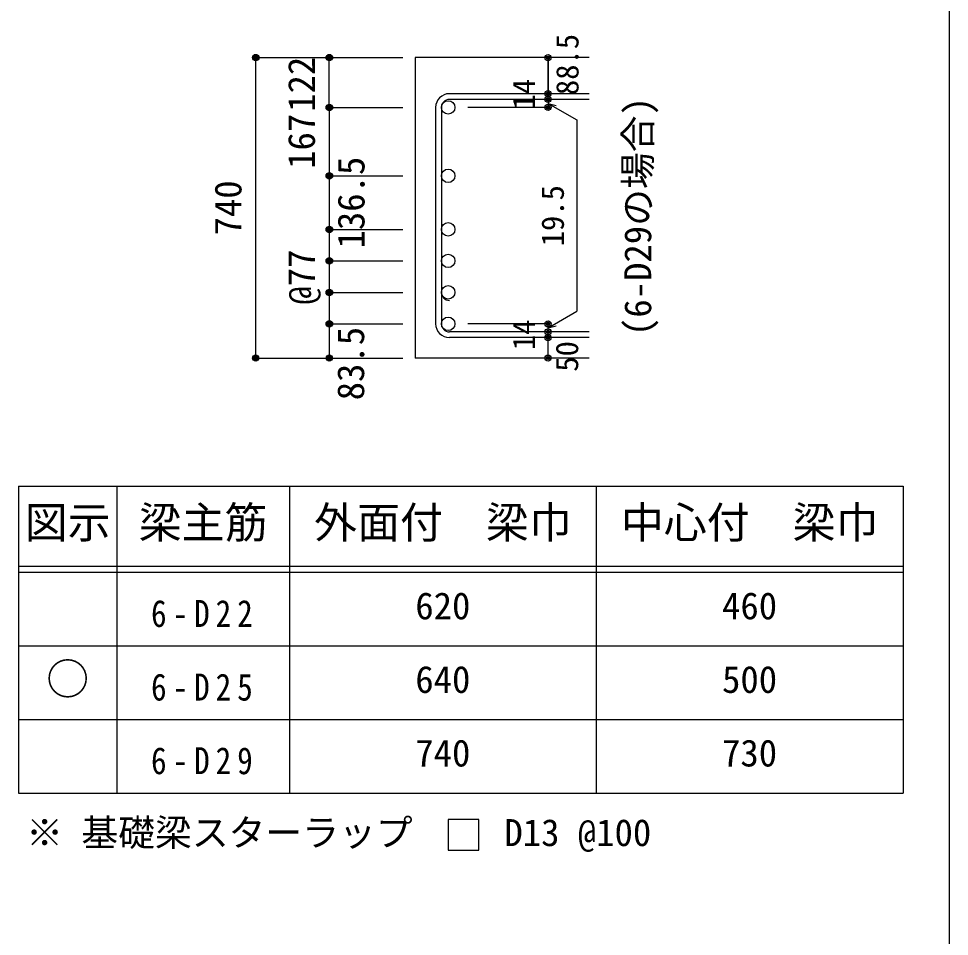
# Model space of a CAD drawing. Units: millimetres at full size, sheet at 1:30, with parts at other scales. Extents: x -5973 to 5954, y -4195 to 4201.
# Drawn here: x 1448 to 3724, y 12 to 2257 of the extents above; entities that cross this region are included whole.
import ezdxf
from ezdxf.enums import TextEntityAlignment as Align

# ---------------------------------------------------------------- set-up
doc = ezdxf.new("R2010")
doc.units = ezdxf.units.MM
doc.header["$LTSCALE"] = 30
doc.header["$PDMODE"] = 32
doc.header["$PDSIZE"] = 15
for name, color, linetype in [('0-1_躯体線', 2, 'Continuous'), ('0-5_基礎梁筋', 7, 'Continuous'), ('0-6_スタラップ筋', 7, 'Continuous'), ('0-7_文字', 4, 'Continuous'), ('0-D_寸法', 4, 'Continuous'), ('6-7_文字', 7, 'Continuous'), ('6-E_枠', 7, 'Continuous'), ('F-0_枠', 6, 'Continuous')]:
    doc.layers.add(name, color=color, linetype=linetype)
doc.styles.add('ＭＳ ゴシック', font='')
doc.styles.get('ＭＳ ゴシック').set_extended_font_data('MS Gothic')

msp = doc.modelspace()

# ---------------------------------------------------------------- linework, layer by layer
at = {"layer": '0-1_躯体線'}
for p, q in [((2842.44, 2161.05), (2417.44, 2161.05)), ((2417.44, 2161.05), (2417.44, 1426.55)), ((2842.44, 1426.55), (2417.44, 1426.55))]:
    msp.add_line(p, q, dxfattribs=at)
at = {"layer": '0-5_基礎梁筋', "color": 3}
for centre in [(2497.94, 2039.35), (2497.94, 1872.05), (2497.94, 1741.05), (2497.94, 1664.05), (2497.94, 1587.05), (2497.94, 1510.05)]:
    msp.add_circle(centre, 16.5, dxfattribs=at)
at = {"layer": '0-5_基礎梁筋'}
for p in [(2027.44, 2161.05), (2027.44, 1426.55)]:
    msp.add_point(p, dxfattribs=at)
at = {"layer": '0-6_スタラップ筋'}
for p, q in [((2842.44, 2072.85), (2500.94, 2072.85)), ((2842.44, 2058.85), (2500.94, 2058.85)), ((2467.44, 2039.35), (2467.44, 1510.05)), ((2481.44, 2039.35), (2481.44, 1510.05)), ((2842.44, 1490.55), (2500.94, 1490.55)), ((2842.44, 1476.55), (2500.94, 1476.55))]:
    msp.add_line(p, q, dxfattribs=at)
for centre, radius, start, end in [((2500.94, 2039.35), 33.5, 90, 180), ((2500.94, 2039.35), 19.5, 90, 180), ((2500.94, 1587.05), 19.5, 180, 270), ((2500.94, 1510.05), 33.5, 180, 270), ((2500.94, 1510.05), 19.5, 180, 270)]:
    msp.add_arc(centre, radius, start, end, dxfattribs=at)
at = {"layer": '0-D_寸法'}
for p, q in [((2027.44, 1426.55), (2027.44, 2161.05)), ((2207.44, 2039.35), (2207.44, 2161.05)), ((2742.44, 2058.85), (2742.44, 2072.85)), ((2742.44, 2058.85), (2742.44, 2039.35)), ((2742.44, 2049.1), (2812.5, 2008.65)), ((2742.44, 2049.1), (2761.76, 2043.92)), ((2207.44, 2039.35), (2207.44, 1960.08)), ((2207.44, 2039.35), (2387.44, 2039.35)), ((2742.44, 2039.35), (2546.35, 2039.35)), ((2812.5, 2008.65), (2812.5, 1540.75)), ((2207.44, 1960.08), (2207.44, 1874.55)), ((2207.44, 1874.55), (2207.44, 1510.05)), ((2207.44, 1872.05), (2387.44, 1872.05)), ((2207.44, 1872.05), (2387.44, 1872.05)), ((2207.44, 1741.05), (2387.44, 1741.05)), ((2207.44, 1664.05), (2387.44, 1664.05)), ((2207.44, 1587.05), (2387.44, 1587.05)), ((2742.44, 1500.3), (2812.5, 1540.75)), ((2207.44, 1510.05), (2207.44, 1426.55)), ((2207.44, 1510.05), (2387.44, 1510.05)), ((2742.44, 1510.05), (2546.35, 1510.05)), ((2742.44, 1490.55), (2742.44, 1510.05)), ((2742.44, 1500.3), (2761.76, 1505.47)), ((2742.44, 1476.55), (2742.44, 1490.55)), ((2742.44, 1426.55), (2742.44, 1476.55))]:
    msp.add_line(p, q, dxfattribs=at)
for points in [[(2027.44, 2161.05), (2207.44, 2161.05), (2387.44, 2161.05)], [(2027.44, 2161.05), (2207.44, 2161.05), (2387.44, 2161.05)], [(2742.44, 2072.85), (2742.44, 2161.05), (2742.44, 2072.85)], [(2027.44, 1426.55), (2207.44, 1426.55), (2387.44, 1426.55)]]:
    msp.add_lwpolyline(points, dxfattribs=at)
for centre, radius in [((2027.44, 2161.05), 8), ((2027.44, 2161.05), 7.2), ((2027.44, 2161.05), 6.4), ((2027.44, 2161.05), 5.6), ((2027.44, 2161.05), 4.8), ((2027.44, 2161.05), 4), ((2027.44, 2161.05), 3.2), ((2027.44, 2161.05), 2.4), ((2027.44, 2161.05), 1.6), ((2207.44, 2161.05), 8), ((2207.44, 2161.05), 7.2), ((2207.44, 2161.05), 6.4), ((2207.44, 2161.05), 5.6), ((2207.44, 2161.05), 4.8), ((2207.44, 2161.05), 4), ((2207.44, 2161.05), 3.2), ((2207.44, 2161.05), 2.4), ((2207.44, 2161.05), 1.6), ((2742.44, 2161.05), 4), ((2742.44, 2161.05), 3.6), ((2742.44, 2161.05), 3.2), ((2742.44, 2161.05), 2.8), ((2742.44, 2161.05), 2.4), ((2742.44, 2161.05), 2), ((2742.44, 2161.05), 1.6), ((2742.44, 2161.05), 1.2), ((2027.44, 2161.05), 0.8), ((2207.44, 2161.05), 0.8), ((2742.44, 2161.05), 0.8), ((2742.44, 2161.05), 0.4), ((2742.44, 2072.85), 4), ((2742.44, 2072.85), 3.6), ((2742.44, 2072.85), 3.2), ((2742.44, 2072.85), 2.8), ((2742.44, 2072.85), 2.4), ((2742.44, 2072.85), 2), ((2742.44, 2072.85), 1.6), ((2742.44, 2072.85), 1.2), ((2742.44, 2072.85), 0.8), ((2742.44, 2072.85), 0.4), ((2742.44, 2058.85), 4), ((2742.44, 2058.85), 3.6), ((2742.44, 2058.85), 3.2), ((2742.44, 2058.85), 2.8), ((2742.44, 2058.85), 2.4), ((2742.44, 2058.85), 2), ((2742.44, 2058.85), 1.6), ((2742.44, 2058.85), 1.2), ((2742.44, 2058.85), 0.8), ((2742.44, 2058.85), 0.4), ((2207.44, 2039.35), 8), ((2207.44, 2039.35), 7.2), ((2207.44, 2039.35), 6.4), ((2207.44, 2039.35), 5.6), ((2207.44, 2039.35), 4.8), ((2207.44, 2039.35), 4), ((2207.44, 2039.35), 3.2), ((2207.44, 2039.35), 2.4), ((2207.44, 2039.35), 1.6), ((2207.44, 2039.35), 0.8), ((2742.44, 2039.35), 4), ((2742.44, 2039.35), 3.6), ((2742.44, 2039.35), 3.2), ((2742.44, 2039.35), 2.8), ((2742.44, 2039.35), 2.4), ((2742.44, 2039.35), 2), ((2742.44, 2039.35), 1.6), ((2742.44, 2039.35), 1.2), ((2742.44, 2039.35), 0.8), ((2742.44, 2039.35), 0.4), ((2207.44, 1872.05), 8), ((2207.44, 1872.05), 7.2), ((2207.44, 1872.05), 6.4), ((2207.44, 1872.05), 5.6), ((2207.44, 1872.05), 4.8), ((2207.44, 1872.05), 4), ((2207.44, 1872.05), 3.2), ((2207.44, 1872.05), 2.4), ((2207.44, 1872.05), 1.6), ((2207.44, 1872.05), 0.8), ((2207.44, 1741.05), 8), ((2207.44, 1741.05), 7.2), ((2207.44, 1741.05), 6.4), ((2207.44, 1741.05), 5.6), ((2207.44, 1741.05), 4.8), ((2207.44, 1741.05), 4), ((2207.44, 1741.05), 3.2), ((2207.44, 1741.05), 2.4), ((2207.44, 1741.05), 1.6), ((2207.44, 1741.05), 0.8), ((2207.44, 1664.05), 8), ((2207.44, 1664.05), 7.2), ((2207.44, 1664.05), 6.4), ((2207.44, 1664.05), 5.6), ((2207.44, 1664.05), 4.8), ((2207.44, 1664.05), 4), ((2207.44, 1664.05), 3.2), ((2207.44, 1664.05), 2.4), ((2207.44, 1664.05), 1.6), ((2207.44, 1664.05), 0.8), ((2207.44, 1587.05), 8), ((2207.44, 1587.05), 7.2), ((2207.44, 1587.05), 6.4), ((2207.44, 1587.05), 5.6), ((2207.44, 1587.05), 4.8), ((2207.44, 1587.05), 4), ((2207.44, 1587.05), 3.2), ((2207.44, 1587.05), 2.4), ((2207.44, 1587.05), 1.6), ((2207.44, 1587.05), 0.8), ((2207.44, 1510.05), 8), ((2207.44, 1510.05), 7.2), ((2207.44, 1510.05), 6.4), ((2207.44, 1510.05), 5.6), ((2207.44, 1510.05), 4.8), ((2207.44, 1510.05), 4), ((2207.44, 1510.05), 3.2), ((2207.44, 1510.05), 2.4), ((2207.44, 1510.05), 1.6), ((2207.44, 1510.05), 0.8), ((2742.44, 1510.05), 4), ((2742.44, 1510.05), 3.6), ((2742.44, 1510.05), 3.2), ((2742.44, 1510.05), 2.8), ((2742.44, 1510.05), 2.4), ((2742.44, 1510.05), 2), ((2742.44, 1510.05), 1.6), ((2742.44, 1510.05), 1.2), ((2742.44, 1510.05), 0.8), ((2742.44, 1510.05), 0.4), ((2742.44, 1490.55), 4), ((2742.44, 1476.55), 4), ((2742.44, 1490.55), 3.6), ((2742.44, 1476.55), 3.6), ((2742.44, 1490.55), 3.2), ((2742.44, 1476.55), 3.2), ((2742.44, 1490.55), 2.8), ((2742.44, 1476.55), 2.8), ((2742.44, 1490.55), 2.4), ((2742.44, 1490.55), 2), ((2742.44, 1490.55), 1.6), ((2742.44, 1490.55), 1.2), ((2742.44, 1490.55), 0.8), ((2742.44, 1490.55), 0.4), ((2742.44, 1476.55), 2.4), ((2742.44, 1476.55), 2), ((2742.44, 1476.55), 1.6), ((2742.44, 1476.55), 1.2), ((2742.44, 1476.55), 0.8), ((2742.44, 1476.55), 0.4), ((2027.44, 1426.55), 7.2), ((2027.44, 1426.55), 6.4), ((2027.44, 1426.55), 5.6), ((2027.44, 1426.55), 4.8), ((2027.44, 1426.55), 4), ((2027.44, 1426.55), 3.2), ((2027.44, 1426.55), 2.4), ((2027.44, 1426.55), 1.6), ((2027.44, 1426.55), 0.8), ((2207.44, 1426.55), 7.2), ((2207.44, 1426.55), 6.4), ((2207.44, 1426.55), 5.6), ((2207.44, 1426.55), 4.8), ((2207.44, 1426.55), 4), ((2207.44, 1426.55), 3.2), ((2207.44, 1426.55), 2.4), ((2207.44, 1426.55), 1.6), ((2207.44, 1426.55), 0.8), ((2742.44, 1426.55), 4), ((2742.44, 1426.55), 3.6), ((2742.44, 1426.55), 3.2), ((2742.44, 1426.55), 2.8), ((2742.44, 1426.55), 2.4), ((2742.44, 1426.55), 2), ((2742.44, 1426.55), 1.6), ((2742.44, 1426.55), 1.2), ((2742.44, 1426.55), 0.8), ((2742.44, 1426.55), 0.4)]:
    msp.add_circle(centre, radius, dxfattribs=at)
at = {"layer": '0-D_寸法', "color": 7}
for p in [(2027.44, 2161.05), (2207.44, 2161.05), (2742.44, 2161.05), (2742.44, 2072.85), (2742.44, 2058.85), (2207.44, 2039.35), (2207.44, 2039.35), (2742.44, 2039.35), (2207.44, 1872.05), (2207.44, 1872.05), (2207.44, 1741.05), (2207.44, 1741.05), (2207.44, 1741.05), (2207.44, 1664.05), (2207.44, 1664.05), (2207.44, 1664.05), (2207.44, 1587.05), (2207.44, 1587.05), (2207.44, 1587.05), (2207.44, 1510.05), (2207.44, 1510.05), (2207.44, 1510.05), (2742.44, 1510.05), (2742.44, 1510.05), (2742.44, 1490.55), (2742.44, 1476.55), (2027.44, 1426.55), (2207.44, 1426.55), (2742.44, 1426.55)]:
    msp.add_point(p, dxfattribs=at)
at = {"layer": '6-7_文字'}
msp.add_lwpolyline([(2497.82, 222.75), (2572.82, 222.75), (2572.82, 297.75), (2497.82, 297.75)], close=True, dxfattribs=at)
at = {"layer": '6-E_枠', "color": 3}
for p, q in [((1447.71, 1112.77), (1447.71, 362.77)), ((1447.71, 1112.77), (3610.24, 1112.77)), ((3610.24, 1112.77), (3610.24, 362.77)), ((1447.71, 362.77), (3610.24, 362.77))]:
    msp.add_line(p, q, dxfattribs=at)
at = {"layer": '6-E_枠'}
for p, q in [((1687.71, 1112.77), (1687.71, 362.77)), ((2110.24, 1112.77), (2110.24, 362.77)), ((2860.24, 1112.77), (2860.24, 362.77)), ((1447.71, 917.77), (3610.24, 917.77)), ((1447.71, 902.77), (3610.24, 902.77)), ((1447.71, 722.77), (3610.24, 722.77)), ((1447.71, 542.77), (3610.24, 542.77))]:
    msp.add_line(p, q, dxfattribs=at)
at = {"layer": 'F-0_枠'}
msp.add_line((3723.6, -4195.24), (3723.6, 4201.15), dxfattribs=at)

# ---------------------------------------------------------------- texts
at = {"layer": '0-7_文字', "color": 7, "style": 'ＭＳ ゴシック'}
msp.add_text('(6-D29の場合)', height=65.98, rotation=90, dxfattribs=at).set_placement((3014.32, 1480.4), align=Align.BOTTOM_LEFT)
at = {"layer": '0-D_寸法', "style": 'ＭＳ ゴシック'}
for s, height, p in [('88.5', 54.99, (2833.31, 2069.48)), ('122', 65.98, (2192.15, 2028.57)), ('14', 54.99, (2727.21, 2034.18)), ('167', 65.98, (2192.05, 1889.1)), ('136.5', 65.98, (2313.32, 1694.4)), ('740', 65.98, (2012.44, 1726.3)), ('19.5', 54.99, (2797.5, 1699.7)), ('@77', 65.98, (2192.09, 1557.08)), ('14', 54.99, (2727.18, 1445.87)), ('83.5', 65.98, (2312.44, 1323.05)), ('50', 54.99, (2832.44, 1393.05))]:
    msp.add_text(s, height=height, rotation=90, dxfattribs=at).set_placement(p, align=Align.BOTTOM_LEFT)
at = {"layer": '6-7_文字', "color": 2, "style": 'ＭＳ ゴシック'}
for s, p in [('梁主筋', (1741.48, 962.77)), ('外面付\u3000梁巾', (2170.24, 962.77)), ('中心付\u3000梁巾', (2920.24, 962.77)), ('図示', (1462.71, 962.77)), ('○', (1515.21, 580.27))]:
    msp.add_text(s, height=76.98, dxfattribs=at).set_placement(p, align=Align.BOTTOM_LEFT)
at = {"layer": '6-7_文字', "style": 'ＭＳ ゴシック'}
for s, p in [('620', (2417.74, 767.77)), ('460', (3167.74, 767.77)), ('640', (2417.74, 587.77)), ('500', (3167.74, 587.77)), ('740', (2417.74, 407.77)), ('730', (3167.74, 407.77)), ('※ 基礎梁スターラップ     D13 @100', (1466.27, 213.19))]:
    msp.add_text(s, height=65.98, dxfattribs=at).set_placement(p, align=Align.BOTTOM_LEFT)
at = {"layer": '6-7_文字', "char_height": 65.98, "attachment_point": 7, "style": 'ＭＳ ゴシック'}
for s, insert in [('\\T1.38;\\W0.85;6-D22', (1771.48, 767.77)), ('\\T1.38;\\W0.85;6-D25', (1771.48, 587.77)), ('\\T1.38;\\W0.85;6-D29', (1771.48, 407.77))]:
    msp.add_mtext(s, dxfattribs=dict(at, insert=insert))

doc.saveas('drawing.dxf')
